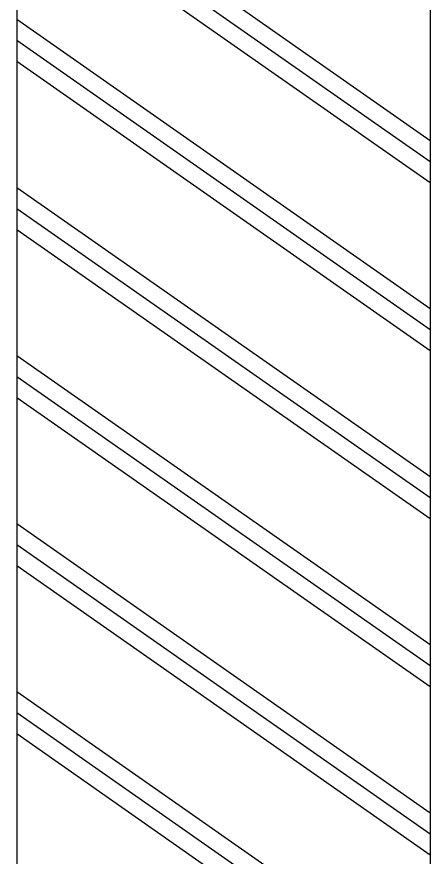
# Model space of a CAD drawing. Header units: millimetres. Extents: x 9612 to 23319, y 1863 to 14354.
# Drawn here: x 11591.44 to 11606.44, y 7975.03 to 8005.55 of the extents above; entities that cross this region are included whole.
import ezdxf

# ---------------------------------------------------------------- set-up
doc = ezdxf.new("R2010")
doc.units = ezdxf.units.MM
doc.header["$MEASUREMENT"] = 0

# ---------------------------------------------------------------- blocks, each defined once
blk = doc.blocks.new('ijkkkkkkkkk')
at = {"linetype": 'Continuous'}
for p, q in [((1116.09956, 81.67291), (1116.09956, -87.7104)), ((1131.09956, 81.67291), (1131.09956, -100.80668)), ((1116.09956, 60.30852), (1131.09956, 49.80541)), ((1116.09956, 59.54554), (1131.09956, 49.04242)), ((1116.09956, 58.78255), (1131.09956, 48.27944)), ((1116.09956, 54.20465), (1131.09956, 43.70154)), ((1116.09956, 53.44166), (1131.09956, 42.93855)), ((1116.09956, 52.67868), (1131.09956, 42.17557)), ((1116.09956, 48.10078), (1131.09956, 37.59766)), ((1116.09956, 47.33779), (1131.09956, 36.83468)), ((1116.09956, 46.57481), (1131.09956, 36.07169)), ((1116.09956, 41.9969), (1131.09956, 31.49379)), ((1116.09956, 41.23392), (1131.09956, 30.73081)), ((1116.09956, 40.47093), (1131.09956, 29.96782)), ((1116.09956, 35.89303), (1131.09956, 25.38992)), ((1116.09956, 35.13005), (1131.09956, 24.62693)), ((1116.09956, 34.36706), (1131.09956, 23.86395)), ((1116.09956, 29.78916), (1131.09956, 19.28604)), ((1116.09956, 29.02617), (1131.09956, 18.52306)), ((1116.09956, 28.26319), (1131.09956, 17.76008))]:
    blk.add_line(p, q, dxfattribs=at)

msp = doc.modelspace()

# ---------------------------------------------------------------- block references
msp.add_blockref('ijkkkkkkkkk', (10475.34511, 7951.25402))

doc.saveas('drawing.dxf')
